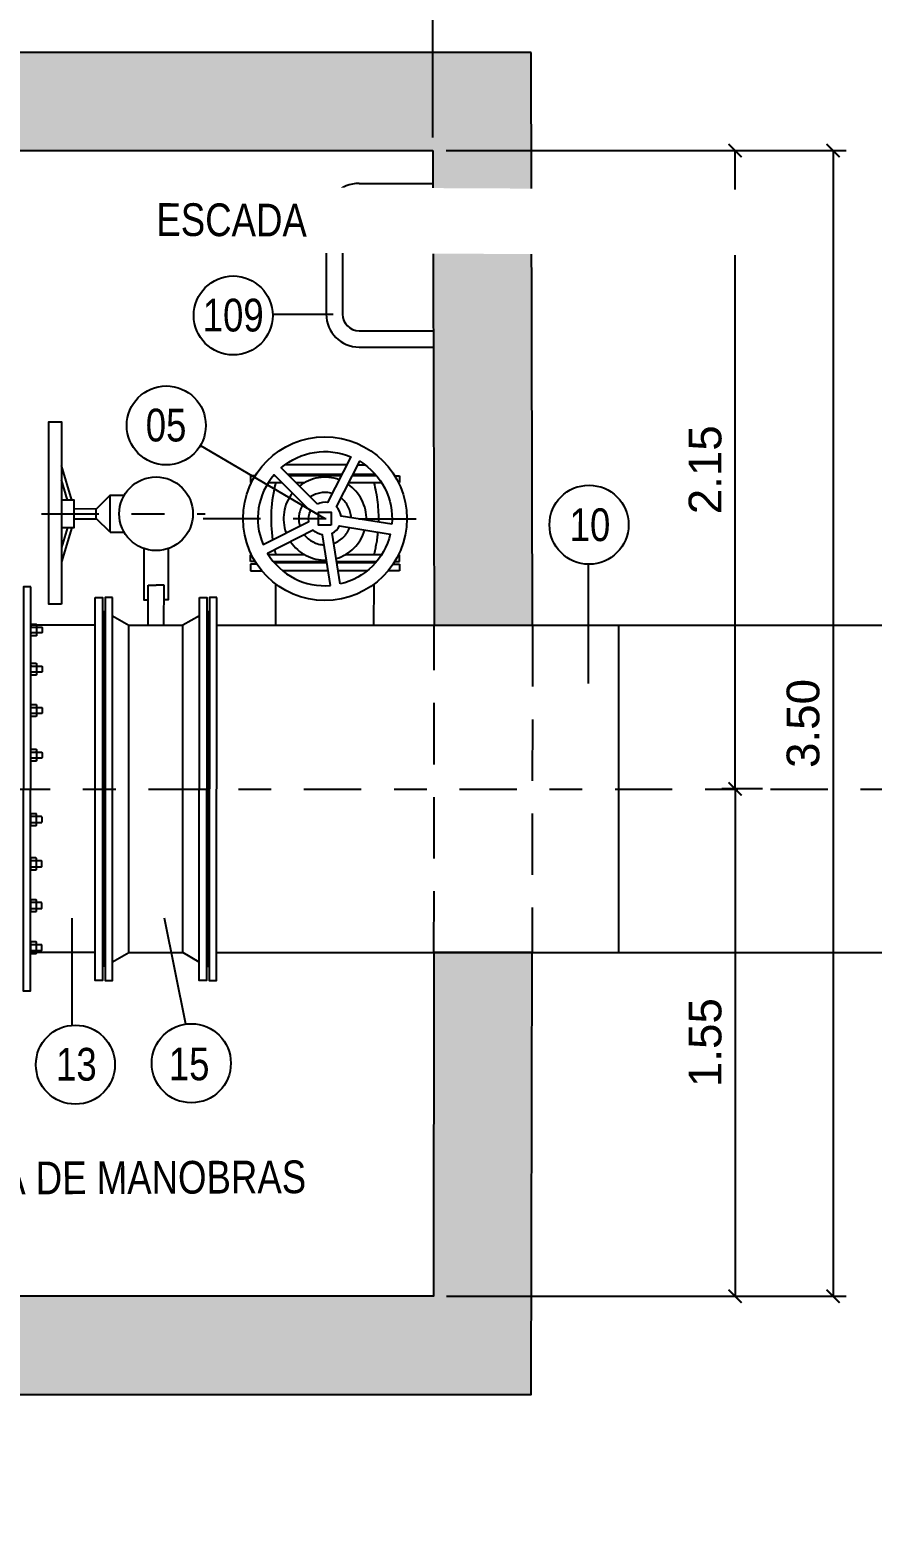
# Model space of a CAD drawing. Header units: feet. Extents: x 0 to 285167, y 0 to 9111449.
# Drawn here: x 285152.944 to 285155.517, y 9111421.66 to 9111426.193 of the extents above; entities that cross this region are included whole.
import ezdxf
from ezdxf import colors
from ezdxf.entities.mleader import LeaderData, LeaderLine
from ezdxf.enums import TextEntityAlignment as Align
from ezdxf.math import Vec2, Vec3

# ---------------------------------------------------------------- set-up
doc = ezdxf.new("R2010")
doc.units = ezdxf.units.FT
doc.header["$MEASUREMENT"] = 0
doc.linetypes.add('DASHDOT', pattern=[1, 0.5, -0.25, 0, -0.25])
doc.linetypes.add('HIDDEN', pattern=[0.375, 0.25, -0.125])
doc.layers.get('0').update_dxf_attribs({"linetype": 'CONTINUOUS'})
doc.layers.get('DEFPOINTS').update_dxf_attribs({"linetype": 'CONTINUOUS'})
for name, color, linetype in [('01', 1, 'CONTINUOUS'), ('01PROJ', 1, 'HIDDEN'), ('02', 7, 'CONTINUOUS'), ('EIXO', 1, 'DASHDOT'), ('FLANGES', 7, 'CONTINUOUS'), ('H-SA-CONTORNO', 2, 'CONTINUOUS'), ('H-SA-DIM', 1, 'CONTINUOUS'), ('H-SA-ESTRUTURA (CORTE)', 5, 'CONTINUOUS'), ('H-SA-HTC CONCRETO', 253, 'CONTINUOUS'), ('H-SA-TEXTO', 2, 'CONTINUOUS'), ('INDIC', 2, 'CONTINUOUS'), ('Top View-Ferro Fundido - JGS - K7(Esgoto)', 7, 'CONTINUOUS')]:
    doc.layers.add(name, color=color, linetype=linetype)
doc.styles.add('EGC_Arial_2.0mm', font='arial.ttf', dxfattribs={"width": 0.8, "height": 2})
doc.styles.get("Standard").update_dxf_attribs({"font": 'arial.ttf'})
doc.dimstyles.new('Copy of EGC_2.0mm', dxfattribs={"dimtxt": 0.1, "dimasz": 0.04, "dimexe": 0.04, "dimexo": 0.04, "dimgap": 0.04, "dimtad": 1, "dimzin": 1, "dimdsep": 46, "dimtxsty": 'Standard', "dimblk": 'ARCHTICK', "dimcen": 0, "dimclrd": 1, "dimclre": 1, "dimclrt": 2, "dimazin": 0, "dimtfac": 1, "dimtix": 1, "dimtmove": 1, "dimatfit": 3, "dimldrblk": 'NONE', "dimfxl": 0.002, "dimtolj": 1, "dimtzin": 0, "dimlwd": -1, "dimarcsym": 0})

# ---------------------------------------------------------------- blocks, each defined once
blk = doc.blocks.new('_ArchTick')
at = {"color": 0, "linetype": 'ByBlock', "const_width": 0.15}
blk.add_lwpolyline([(-0.5, -0.5), (0.5, 0.5)], dxfattribs=at)
blk = doc.blocks.new('*D1190')
at = {"layer": 'DEFPOINTS', "color": 0, "transparency": 16777216}
for p in [(285154.1756, 9111425.8232), (285155.0982, 9111425.8232), (285155.2223, 9111423.8732)]:
    blk.add_point(p, dxfattribs=at)
at = {"layer": 'H-SA-DIM', "color": 1, "lineweight": -2, "transparency": 16777216}
for p, q in [((285154.2156, 9111425.8232), (285155.1382, 9111425.8232)), ((285155.1823, 9111423.8732), (285155.0582, 9111423.8732))]:
    blk.add_line(p, q, dxfattribs=at)
at = {"layer": 'H-SA-DIM', "color": 1, "transparency": 16777216}
blk.add_line((285155.0982, 9111423.8732), (285155.0982, 9111425.8232), dxfattribs=at)
at = {"layer": 'H-SA-DIM', "color": 1, "transparency": 16777216, "xscale": 0.04, "yscale": 0.04, "zscale": 0.04}
for p, rotation in [((285155.0982, 9111425.8232), 90), ((285155.0982, 9111423.8732), 270)]:
    blk.add_blockref('_ArchTick', p, dxfattribs=dict(at, rotation=rotation))
at = {"layer": 'H-SA-DIM', "color": 2, "transparency": 16777216, "insert": (285155.0072, 9111424.8482), "char_height": 0.1, "attachment_point": 5, "rotation": 90}
blk.add_mtext('\\A1;2.15', dxfattribs=at)
blk = doc.blocks.new('_None')
blk = doc.blocks.new('*D1185')
at = {"layer": 'DEFPOINTS', "color": 0, "transparency": 16777216}
for p in [(285154.1756, 9111425.8232), (285154.1767, 9111422.3232), (285155.3975, 9111422.3232)]:
    blk.add_point(p, dxfattribs=at)
at = {"layer": 'H-SA-DIM', "color": 1, "lineweight": -2, "transparency": 16777216}
for p, q in [((285154.2156, 9111425.8232), (285155.4375, 9111425.8232)), ((285154.2167, 9111422.3232), (285155.4375, 9111422.3232))]:
    blk.add_line(p, q, dxfattribs=at)
at = {"layer": 'H-SA-DIM', "color": 1, "transparency": 16777216}
blk.add_line((285155.3975, 9111425.8232), (285155.3975, 9111422.3232), dxfattribs=at)
at = {"layer": 'H-SA-DIM', "color": 1, "transparency": 16777216, "xscale": 0.04, "yscale": 0.04, "zscale": 0.04}
for p, rotation in [((285155.3975, 9111425.8232), 90), ((285155.3975, 9111422.3232), 270)]:
    blk.add_blockref('_ArchTick', p, dxfattribs=dict(at, rotation=rotation))
at = {"layer": 'H-SA-DIM', "color": 2, "transparency": 16777216, "insert": (285155.3064, 9111424.0732), "char_height": 0.1, "attachment_point": 5, "rotation": 90}
blk.add_mtext('\\A1;3.50', dxfattribs=at)
blk = doc.blocks.new('*D1189')
at = {"layer": 'DEFPOINTS', "color": 0, "transparency": 16777216}
for p in [(285154.1756, 9111426.869), (285152.1756, 9111425.8232), (285154.1756, 9111425.8232)]:
    blk.add_point(p, dxfattribs=at)
at = {"layer": 'H-SA-DIM', "color": 1, "lineweight": -2, "transparency": 16777216}
for p, q in [((285152.1756, 9111425.8632), (285152.1756, 9111426.909)), ((285154.1756, 9111425.8632), (285154.1756, 9111426.909))]:
    blk.add_line(p, q, dxfattribs=at)
at = {"layer": 'H-SA-DIM', "color": 1, "transparency": 16777216}
blk.add_line((285152.1756, 9111426.869), (285154.1756, 9111426.869), dxfattribs=at)
at = {"layer": 'H-SA-DIM', "color": 1, "transparency": 16777216, "xscale": 0.04, "yscale": 0.04, "zscale": 0.04, "rotation": 180}
blk.add_blockref('_ArchTick', (285152.1756, 9111426.869), dxfattribs=at)
at = {"layer": 'H-SA-DIM', "color": 1, "transparency": 16777216, "xscale": 0.04, "yscale": 0.04, "zscale": 0.04}
blk.add_blockref('_ArchTick', (285154.1756, 9111426.869), dxfattribs=at)
at = {"layer": 'H-SA-DIM', "color": 2, "transparency": 16777216, "insert": (285153.1756, 9111426.96), "char_height": 0.1, "attachment_point": 5}
blk.add_mtext('\\A1;2.00', dxfattribs=at)
blk = doc.blocks.new('*D1192')
at = {"layer": 'DEFPOINTS', "color": 0, "transparency": 16777216}
for p in [(285155.2223, 9111423.8732), (285154.1767, 9111422.3232), (285155.0982, 9111422.3232)]:
    blk.add_point(p, dxfattribs=at)
at = {"layer": 'H-SA-DIM', "color": 1, "lineweight": -2, "transparency": 16777216}
for p, q in [((285155.1823, 9111423.8732), (285155.0582, 9111423.8732)), ((285154.2167, 9111422.3232), (285155.1382, 9111422.3232))]:
    blk.add_line(p, q, dxfattribs=at)
at = {"layer": 'H-SA-DIM', "color": 1, "transparency": 16777216}
blk.add_line((285155.0982, 9111423.8732), (285155.0982, 9111422.3232), dxfattribs=at)
at = {"layer": 'H-SA-DIM', "color": 1, "transparency": 16777216, "xscale": 0.04, "yscale": 0.04, "zscale": 0.04}
for p, rotation in [((285155.0982, 9111423.8732), 90), ((285155.0982, 9111422.3232), 270)]:
    blk.add_blockref('_ArchTick', p, dxfattribs=dict(at, rotation=rotation))
at = {"layer": 'H-SA-DIM', "color": 2, "transparency": 16777216, "insert": (285155.0072, 9111423.0982), "char_height": 0.1, "attachment_point": 5, "rotation": 90}
blk.add_mtext('\\A1;1.55', dxfattribs=at)
blk = doc.blocks.new('*D1309')
at = {"layer": 'DEFPOINTS', "color": 0, "transparency": 16777216}
for p in [(285154.1756, 9111427.2607), (285154.1756, 9111425.8232), (285149.5756, 9111425.4232)]:
    blk.add_point(p, dxfattribs=at)
at = {"layer": 'H-SA-DIM', "color": 1, "lineweight": -2, "transparency": 16777216}
for p, q in [((285149.5756, 9111425.4632), (285149.5756, 9111427.3007)), ((285154.1756, 9111425.8632), (285154.1756, 9111427.3007))]:
    blk.add_line(p, q, dxfattribs=at)
at = {"layer": 'H-SA-DIM', "color": 1, "transparency": 16777216}
blk.add_line((285149.5756, 9111427.2607), (285154.1756, 9111427.2607), dxfattribs=at)
at = {"layer": 'H-SA-DIM', "color": 1, "transparency": 16777216, "xscale": 0.04, "yscale": 0.04, "zscale": 0.04, "rotation": 180}
blk.add_blockref('_ArchTick', (285149.5756, 9111427.2607), dxfattribs=at)
at = {"layer": 'H-SA-DIM', "color": 1, "transparency": 16777216, "xscale": 0.04, "yscale": 0.04, "zscale": 0.04}
blk.add_blockref('_ArchTick', (285154.1756, 9111427.2607), dxfattribs=at)
at = {"layer": 'H-SA-DIM', "color": 2, "transparency": 16777216, "insert": (285151.8756, 9111427.3518), "char_height": 0.1, "attachment_point": 5}
blk.add_mtext('\\A1;4.60', dxfattribs=at)
blk = doc.blocks.new('*D1310')
at = {"layer": 'DEFPOINTS', "color": 0, "transparency": 16777216}
for p in [(285134.5731, 9111427.642), (285134.5731, 9111426.8729), (285154.1756, 9111425.8232)]:
    blk.add_point(p, dxfattribs=at)
at = {"layer": 'H-SA-DIM', "color": 1, "lineweight": -2, "transparency": 16777216}
for p, q in [((285134.5731, 9111426.9129), (285134.5731, 9111427.682)), ((285154.1756, 9111425.8632), (285154.1756, 9111427.682))]:
    blk.add_line(p, q, dxfattribs=at)
at = {"layer": 'H-SA-DIM', "color": 1, "transparency": 16777216}
blk.add_line((285154.1756, 9111427.642), (285134.5731, 9111427.642), dxfattribs=at)
at = {"layer": 'H-SA-DIM', "color": 1, "transparency": 16777216, "xscale": 0.04, "yscale": 0.04, "zscale": 0.04, "rotation": 180}
blk.add_blockref('_ArchTick', (285134.5731, 9111427.642), dxfattribs=at)
at = {"layer": 'H-SA-DIM', "color": 1, "transparency": 16777216, "xscale": 0.04, "yscale": 0.04, "zscale": 0.04}
blk.add_blockref('_ArchTick', (285154.1756, 9111427.642), dxfattribs=at)
at = {"layer": 'H-SA-DIM', "color": 2, "transparency": 16777216, "insert": (285144.3744, 9111427.733), "char_height": 0.1, "attachment_point": 5}
blk.add_mtext('\\A1;19.60', dxfattribs=at)

msp = doc.modelspace()

# ---------------------------------------------------------------- hatches: boundary and pattern name
at = {"layer": 'H-SA-HTC CONCRETO'}
h = msp.add_hatch(color=256, dxfattribs=at)
h.dxf.hatch_style = 1
h.paths.add_polyline_path([(285152.1756, 9111425.8232), (285154.1756, 9111425.8232), (285154.1793, 9111424.3733), (285154.4793, 9111424.3738), (285154.4756, 9111426.1232), (285151.8756, 9111426.1232), (285151.8756, 9111424.3731), (285152.1756, 9111424.3731)])
h = msp.add_hatch(color=256, dxfattribs=at)
h.dxf.hatch_style = 1
h.paths.add_polyline_path([(285152.1756, 9111423.3733), (285151.8756, 9111423.3733), (285151.8756, 9111422.0232), (285154.4756, 9111422.0232), (285154.4786, 9111423.3733), (285154.1786, 9111423.3733), (285154.1767, 9111422.3232), (285152.1756, 9111422.3232)])

# ---------------------------------------------------------------- linework, layer by layer
at = {"layer": '01', "color": 1}
for p, q in [((285153.0722, 9111424.7557), (285153.0414, 9111424.8609)), ((285153.7241, 9111424.864), (285153.913, 9111424.8639)), ((285153.9466, 9111424.8638), (285153.9674, 9111424.8638)), ((285153.0593, 9111424.7557), (285153.0413, 9111424.8171)), ((285153.1893, 9111424.7702), (285153.1471, 9111424.728)), ((285153.1892, 9111424.6577), (285153.1893, 9111424.7702)), ((285153.1471, 9111424.6999), (285153.1471, 9111424.728)), ((285153.0593, 9111424.6723), (285153.0412, 9111424.611)), ((285153.0722, 9111424.6723), (285153.0412, 9111424.5671)), ((285153.1892, 9111424.6577), (285153.1471, 9111424.6999))]:
    msp.add_line(p, q, dxfattribs=at)
at = {"layer": '01', "color": 1, "ltscale": 2.5}
for p, q in [((285153.1893, 9111424.7702), (285153.2325, 9111424.7702)), ((285153.0795, 9111424.7295), (285153.1471, 9111424.7294)), ((285153.0795, 9111424.6985), (285153.1471, 9111424.6985)), ((285153.1892, 9111424.6577), (285153.2324, 9111424.6577))]:
    msp.add_line(p, q, dxfattribs=at)
at = {"layer": '01', "color": 1}
for points in [[(285153.0412, 9111424.6723), (285153.0795, 9111424.6723), (285153.0796, 9111424.7557), (285153.0413, 9111424.7558)], [(285153.2929, 9111424.6076), (285153.2928, 9111424.4514), (285153.3053, 9111424.4514)], [(285153.3667, 9111424.6075), (285153.3666, 9111424.4514), (285153.3541, 9111424.4514)]]:
    msp.add_lwpolyline(points, dxfattribs=at)
at = {"layer": '01PROJ', "color": 1, "ltscale": 25}
for p, q in [((285154.1793, 9111424.3733), (285154.4793, 9111424.3733)), ((285154.1786, 9111423.3733), (285154.4786, 9111423.3733))]:
    msp.add_line(p, q, dxfattribs=at)
at = {"layer": '02', "color": 2, "linetype": 'Continuous'}
for points in [[(285153.8225, 9111424.7432), (285153.7118, 9111424.8542, -0.284894), (285153.9252, 9111424.8878), (285153.8539, 9111424.7482, 0.16324)], [(285154.0499, 9111424.6816), (285153.8951, 9111424.7062, 0.16324), (285153.8807, 9111424.7346), (285153.9519, 9111424.8742, -0.284894)], [(285153.8626, 9111424.4946), (285153.8382, 9111424.6494, -0.16324), (285153.8099, 9111424.6639), (285153.6702, 9111424.5928, 0.284894)], [(285153.8923, 9111424.4993), (285153.8679, 9111424.6541, 0.16324), (285153.8904, 9111424.6766), (285154.0452, 9111424.652, -0.284894)]]:
    msp.add_lwpolyline(points, format="xyb", close=True, dxfattribs=at)
at = {"layer": '02', "color": 2, "linetype": 'Continuous', "ltscale": 0.2}
msp.add_lwpolyline([(285153.8013, 9111424.722), (285153.6905, 9111424.833, 0.284894), (285153.6566, 9111424.6196), (285153.7963, 9111424.6906, -0.16324)], format="xyb", close=True, dxfattribs=at)
msp.add_lwpolyline([(285153.8651, 9111424.6794), (285153.8261, 9111424.6794), (285153.8261, 9111424.7184), (285153.8651, 9111424.7184)], close=True, dxfattribs=at)
msp.add_circle((285153.8456, 9111424.6989), 0.25, dxfattribs=at)
at = {"layer": 'EIXO', "color": 1, "linetype": 'DASHDOT', "ltscale": 0.35}
for p, q in [((285153.673, 9111424.8095), (285153.714, 9111424.8095)), ((285153.6935, 9111424.83), (285153.688, 9111424.83)), ((285153.8977, 9111424.8339), (285153.7319, 9111424.834)), ((285153.8956, 9111424.8299), (285153.7359, 9111424.83)), ((285153.7564, 9111424.8095), (285153.7841, 9111424.8094)), ((285153.9188, 9111424.8093), (285154.0184, 9111424.8093)), ((285154.0034, 9111424.8298), (285153.9293, 9111424.8298)), ((285154, 9111424.8338), (285153.9313, 9111424.8338)), ((285152.9802, 9111424.7141), (285153.4799, 9111424.7137)), ((285153.474, 9111424.6991), (285154.2029, 9111424.6987)), ((285153.784, 9111424.5884), (285153.6729, 9111424.5885)), ((285154.0182, 9111424.5883), (285153.9071, 9111424.5884)), ((285153.6878, 9111424.568), (285153.8511, 9111424.5679)), ((285153.8517, 9111424.5639), (285153.6913, 9111424.564)), ((285153.8556, 9111424.5394), (285153.7167, 9111424.5395)), ((285153.8815, 9111424.5679), (285154.0032, 9111424.5678)), ((285153.9998, 9111424.5638), (285153.8821, 9111424.5639)), ((285153.9743, 9111424.5393), (285153.886, 9111424.5394))]:
    msp.add_line(p, q, dxfattribs=at)
at = {"layer": 'EIXO', "ltscale": 0.35}
msp.add_line((285133.8316, 9111423.873), (285158.7775, 9111423.873), dxfattribs=at)
at = {"layer": 'EIXO', "color": 1, "linetype": 'DASHDOT'}
for points in [[(285153.6328, 9111424.83), (285153.6182, 9111424.8301), (285153.6182, 9111424.8096), (285153.6214, 9111424.8095)], [(285154.0586, 9111424.8298), (285154.0732, 9111424.8297), (285154.0732, 9111424.8092), (285154.0699, 9111424.8092)], [(285153.6326, 9111424.568), (285153.618, 9111424.5681), (285153.618, 9111424.5886), (285153.6213, 9111424.5885)], [(285154.0585, 9111424.5678), (285154.073, 9111424.5677), (285154.073, 9111424.5882), (285154.0698, 9111424.5882)], [(285153.6377, 9111424.56), (285153.618, 9111424.5601), (285153.618, 9111424.5396), (285153.653, 9111424.5395)], [(285154.0533, 9111424.5598), (285154.073, 9111424.5597), (285154.073, 9111424.5392), (285154.038, 9111424.5393)]]:
    msp.add_lwpolyline(points, dxfattribs=at)
for centre, radius, start, end in [((285154.108, 9111424.6987), 0.4269, 164.9612, 188.6517), ((285153.8456, 9111424.6989), 0.1265, 69.7712, 128.1512), ((285153.8456, 9111424.6989), 0.1265, 357.7712, 56.1512), ((285153.5832, 9111424.6991), 0.4269, 358.5046, 14.9612), ((285153.8456, 9111424.6989), 0.1265, 141.7712, 200.1512), ((285153.8456, 9111424.6989), 0.08, 73.7682, 124.1543), ((285153.8456, 9111424.6989), 0.08, 1.7682, 52.1543), ((285153.8456, 9111424.6989), 0.08, 145.7682, 196.1543), ((285153.8456, 9111424.6989), 0.08, 289.7682, 340.1543), ((285153.8456, 9111424.6989), 0.1265, 285.7712, 344.1512), ((285153.8456, 9111424.6989), 0.1265, 213.7712, 272.1512), ((285153.8456, 9111424.6989), 0.08, 217.7682, 268.1543), ((285153.5832, 9111424.6991), 0.4269, 344.9612, 354.459), ((285154.108, 9111424.6987), 0.4269, 192.8454, 194.9612)]:
    msp.add_arc(centre, radius, start, end, dxfattribs=at)
at = {"layer": 'FLANGES', "color": 2}
msp.add_lwpolyline([(285153.0411, 9111424.438), (285153.0021, 9111424.438), (285153.0025, 9111424.9949), (285153.0415, 9111424.9949)], close=True, dxfattribs=at)
msp.add_circle((285153.3299, 9111424.7138), 0.1125, dxfattribs=at)
at = {"layer": 'H-SA-CONTORNO', "color": 1, "linetype": 'HIDDEN', "ltscale": 0.75}
for p, q in [((285154.1786, 9111423.3733), (285154.1793, 9111424.3733)), ((285154.4793, 9111424.3733), (285154.4786, 9111423.3733))]:
    msp.add_line(p, q, dxfattribs=at)
at = {"layer": 'H-SA-DIM'}
msp.add_line((285154.7426, 9111424.3733), (285154.7426, 9111423.3733), dxfattribs=at)
at = {"layer": 'H-SA-ESTRUTURA (CORTE)'}
for p, q in [((285154.4756, 9111426.1232), (285151.8756, 9111426.1232)), ((285154.4793, 9111424.3733), (285154.4756, 9111426.1232)), ((285152.1756, 9111425.8232), (285154.1756, 9111425.8232)), ((285154.1756, 9111425.8232), (285154.1793, 9111424.3733))]:
    msp.add_line(p, q, dxfattribs=at)
at = {"layer": 'H-SA-ESTRUTURA (CORTE)', "elevation": 374.6736}
msp.add_lwpolyline([(285154.1793, 9111424.3733), (285154.4793, 9111424.3733)], dxfattribs=at)
at = {"layer": 'H-SA-ESTRUTURA (CORTE)', "elevation": 478.1983}
msp.add_lwpolyline([(285151.8756, 9111423.3733), (285151.8756, 9111422.0232), (285154.4756, 9111422.0232), (285154.4786, 9111423.3733), (285154.1786, 9111423.3733), (285154.1767, 9111422.3232), (285152.1756, 9111422.3232), (285152.1756, 9111423.3733)], close=True, dxfattribs=at)
at = {"layer": 'INDIC', "color": 1, "linetype": 'Continuous'}
for p, q in [((285153.4651, 9111424.9224), (285153.8456, 9111424.6989)), ((285154.6496, 9111424.5597), (285154.6493, 9111424.1954)), ((285153.0732, 9111423.1502), (285153.0736, 9111423.4781)), ((285153.4207, 9111423.1547), (285153.3552, 9111423.4779))]:
    msp.add_line(p, q, dxfattribs=at)
for centre in [(285153.361, 9111424.9836), (285154.6522, 9111424.6804), (285153.0835, 9111423.0308), (285153.4375, 9111423.0351)]:
    msp.add_circle(centre, 0.1207, dxfattribs=at)
at = {"layer": 'Top View-Ferro Fundido - JGS - K7(Esgoto)', "color": 1, "linetype": 'ByBlock', "lineweight": -2}
for p, q in [((285153.3053, 9111424.496), (285153.3297, 9111424.496)), ((285153.3053, 9111424.3733), (285153.3053, 9111424.496)), ((285153.3541, 9111424.496), (285153.3297, 9111424.496)), ((285153.354, 9111424.3732), (285153.3541, 9111424.496)), ((285153.6954, 9111424.373), (285153.6955, 9111424.499)), ((285153.9954, 9111424.3728), (285153.9955, 9111424.4988)), ((285153.1972, 9111424.4022), (285153.2471, 9111424.3733)), ((285153.4622, 9111424.402), (285153.4121, 9111424.3732)), ((285153.1441, 9111424.3734), (285152.9471, 9111424.3735)), ((285152.9489, 9111424.3677), (285152.9633, 9111424.3676)), ((285152.9633, 9111424.3496), (285152.9489, 9111424.3497)), ((285153.2465, 9111423.3733), (285153.2471, 9111424.3733)), ((285153.2471, 9111424.3733), (285153.4121, 9111424.3732)), ((285153.4115, 9111423.3732), (285153.4121, 9111424.3732)), ((285153.5151, 9111424.3733), (285154.1793, 9111424.3733)), ((285154.4793, 9111424.3733), (285158.4393, 9111424.3733)), ((285152.9489, 9111424.248), (285152.9633, 9111424.248)), ((285152.9633, 9111424.23), (285152.9489, 9111424.23)), ((285152.9488, 9111424.122), (285152.9632, 9111424.122)), ((285152.9632, 9111424.104), (285152.9488, 9111424.104)), ((285152.9487, 9111423.9854), (285152.9631, 9111423.9854)), ((285152.9631, 9111423.9674), (285152.9487, 9111423.9674)), ((285152.9485, 9111423.7705), (285152.9629, 9111423.7705)), ((285152.963, 9111423.7885), (285152.9486, 9111423.7885)), ((285152.9628, 9111423.6533), (285152.9484, 9111423.6534)), ((285152.9484, 9111423.6354), (285152.9628, 9111423.6353)), ((285152.9483, 9111423.5078), (285152.9627, 9111423.5078)), ((285152.9628, 9111423.5258), (285152.9484, 9111423.5258)), ((285152.9627, 9111423.3973), (285152.9483, 9111423.3974)), ((285153.1435, 9111423.3734), (285152.9465, 9111423.3735)), ((285152.9483, 9111423.3794), (285152.9627, 9111423.3793)), ((285153.1964, 9111423.3445), (285153.2465, 9111423.3733)), ((285153.2465, 9111423.3733), (285153.4115, 9111423.3732)), ((285153.4614, 9111423.3443), (285153.4115, 9111423.3732)), ((285153.5145, 9111423.3733), (285154.1786, 9111423.3733)), ((285154.4786, 9111423.3733), (285158.4393, 9111423.3733))]:
    msp.add_line(p, q, dxfattribs=at)
for points in [[(285152.9472, 9111424.4911), (285152.9247, 9111424.4911), (285152.9239, 9111423.2559), (285152.9464, 9111423.2559)], [(285153.1442, 9111424.4584), (285153.1667, 9111424.4584), (285153.1659, 9111423.2884), (285153.1434, 9111423.2884)], [(285153.1972, 9111424.4583), (285153.1747, 9111424.4584), (285153.1739, 9111423.2884), (285153.1964, 9111423.2883)], [(285153.4622, 9111424.4582), (285153.4847, 9111424.4581), (285153.4839, 9111423.2881), (285153.4614, 9111423.2882)], [(285153.5152, 9111424.4581), (285153.4927, 9111424.4581), (285153.4919, 9111423.2881), (285153.5144, 9111423.2881)]]:
    msp.add_lwpolyline(points, close=True, dxfattribs=at)
for points in [[(285153.1667, 9111424.4144), (285153.1707, 9111424.4144), (285153.1699, 9111423.3324), (285153.1659, 9111423.3324)], [(285153.1747, 9111424.4144), (285153.1707, 9111424.4144), (285153.1699, 9111423.3324), (285153.1739, 9111423.3324)], [(285153.4847, 9111424.4141), (285153.4887, 9111424.4141), (285153.4879, 9111423.3321), (285153.4839, 9111423.3321)], [(285153.4927, 9111424.4141), (285153.4887, 9111424.4141), (285153.4879, 9111423.3321), (285153.4919, 9111423.3321)], [(285152.9471, 9111424.3668), (285152.9489, 9111424.3677), (285152.9471, 9111424.3686)], [(285152.9471, 9111424.3488), (285152.9489, 9111424.3497), (285152.9471, 9111424.3506)], [(285152.9651, 9111424.3685), (285152.9633, 9111424.3676), (285152.9651, 9111424.3667)], [(285152.9651, 9111424.3505), (285152.9633, 9111424.3496), (285152.9651, 9111424.3487)], [(285152.9471, 9111424.2471), (285152.9489, 9111424.248), (285152.9471, 9111424.2489)], [(285152.9471, 9111424.2291), (285152.9489, 9111424.23), (285152.9471, 9111424.2309)], [(285152.9651, 9111424.2489), (285152.9633, 9111424.248), (285152.9651, 9111424.2471)], [(285152.9651, 9111424.2309), (285152.9633, 9111424.23), (285152.9651, 9111424.2291)], [(285152.947, 9111424.1211), (285152.9488, 9111424.122), (285152.947, 9111424.1229)], [(285152.965, 9111424.1229), (285152.9632, 9111424.122), (285152.965, 9111424.1211)], [(285152.947, 9111424.1031), (285152.9488, 9111424.104), (285152.947, 9111424.1049)], [(285152.965, 9111424.1049), (285152.9632, 9111424.104), (285152.965, 9111424.1031)], [(285152.9469, 9111423.9845), (285152.9487, 9111423.9854), (285152.9469, 9111423.9863)], [(285152.9649, 9111423.9863), (285152.9631, 9111423.9854), (285152.9649, 9111423.9845)], [(285152.9469, 9111423.9665), (285152.9487, 9111423.9674), (285152.9469, 9111423.9683)], [(285152.9649, 9111423.9683), (285152.9631, 9111423.9674), (285152.9649, 9111423.9665)], [(285152.9468, 9111423.7894), (285152.9486, 9111423.7885), (285152.9467, 9111423.7876)], [(285152.9467, 9111423.7714), (285152.9485, 9111423.7705), (285152.9467, 9111423.7696)], [(285152.9647, 9111423.7696), (285152.9629, 9111423.7705), (285152.9647, 9111423.7714)], [(285152.9647, 9111423.7876), (285152.963, 9111423.7885), (285152.9647, 9111423.7894)], [(285152.9466, 9111423.6543), (285152.9484, 9111423.6534), (285152.9466, 9111423.6525)], [(285152.9466, 9111423.6363), (285152.9484, 9111423.6354), (285152.9466, 9111423.6345)], [(285152.9646, 9111423.6524), (285152.9628, 9111423.6533), (285152.9646, 9111423.6542)], [(285152.9646, 9111423.6344), (285152.9628, 9111423.6353), (285152.9646, 9111423.6362)], [(285152.9465, 9111423.5087), (285152.9483, 9111423.5078), (285152.9465, 9111423.5069)], [(285152.9466, 9111423.5267), (285152.9484, 9111423.5258), (285152.9466, 9111423.5249)], [(285152.9645, 9111423.5069), (285152.9627, 9111423.5078), (285152.9645, 9111423.5087)], [(285152.9646, 9111423.5249), (285152.9628, 9111423.5258), (285152.9646, 9111423.5267)], [(285152.9465, 9111423.3983), (285152.9483, 9111423.3974), (285152.9465, 9111423.3965)], [(285152.9645, 9111423.3964), (285152.9627, 9111423.3973), (285152.9645, 9111423.3982)], [(285152.9465, 9111423.3803), (285152.9483, 9111423.3794), (285152.9465, 9111423.3785)], [(285152.9645, 9111423.3784), (285152.9627, 9111423.3793), (285152.9645, 9111423.3802)]]:
    msp.add_lwpolyline(points, dxfattribs=at)
for points in [[(285152.9471, 9111424.3749, -0.414214), (285152.9489, 9111424.3767), (285152.9633, 9111424.3766, -0.414214), (285152.9651, 9111424.3748), (285152.9651, 9111424.3424, -0.414214), (285152.9633, 9111424.3406), (285152.9489, 9111424.3407, -0.414214), (285152.9471, 9111424.3425)], [(285152.9471, 9111424.2552, -0.414214), (285152.9489, 9111424.257), (285152.9633, 9111424.257, -0.414214), (285152.9651, 9111424.2552), (285152.9651, 9111424.2228, -0.414214), (285152.9632, 9111424.221), (285152.9488, 9111424.221, -0.414214), (285152.9471, 9111424.2228)], [(285152.947, 9111424.1292, -0.414214), (285152.9488, 9111424.131), (285152.9632, 9111424.131, -0.414214), (285152.965, 9111424.1292), (285152.965, 9111424.0968, -0.414214), (285152.9632, 9111424.095), (285152.9488, 9111424.095, -0.414214), (285152.947, 9111424.0968)], [(285152.9469, 9111423.9926, -0.414214), (285152.9487, 9111423.9944), (285152.9631, 9111423.9944, -0.414214), (285152.9649, 9111423.9926), (285152.9649, 9111423.9602, -0.414214), (285152.9631, 9111423.9584), (285152.9487, 9111423.9584, -0.414214), (285152.9469, 9111423.9602)], [(285152.9467, 9111423.7633, 0.414214), (285152.9485, 9111423.7615), (285152.9629, 9111423.7615, 0.414214), (285152.9647, 9111423.7633), (285152.9648, 9111423.7957, 0.414214), (285152.963, 9111423.7975), (285152.9486, 9111423.7975, 0.414214), (285152.9468, 9111423.7957)], [(285152.9466, 9111423.6282, 0.414214), (285152.9484, 9111423.6264), (285152.9628, 9111423.6263, 0.414214), (285152.9646, 9111423.6281), (285152.9646, 9111423.6605, 0.414214), (285152.9628, 9111423.6623), (285152.9484, 9111423.6624, 0.414214), (285152.9466, 9111423.6606)], [(285152.9465, 9111423.5006, 0.414214), (285152.9483, 9111423.4988), (285152.9627, 9111423.4988, 0.414214), (285152.9645, 9111423.5006), (285152.9646, 9111423.533, 0.414214), (285152.9628, 9111423.5348), (285152.9484, 9111423.5348, 0.414214), (285152.9466, 9111423.533)], [(285152.9465, 9111423.3722, 0.414214), (285152.9483, 9111423.3704), (285152.9627, 9111423.3703, 0.414214), (285152.9645, 9111423.3721), (285152.9645, 9111423.4045, 0.414214), (285152.9627, 9111423.4063), (285152.9483, 9111423.4064, 0.414214), (285152.9465, 9111423.4046)]]:
    msp.add_lwpolyline(points, format="xyb", close=True, dxfattribs=at)
for points in [[(285152.9651, 9111424.3676), (285152.9801, 9111424.3676, -0.414214), (285152.9819, 9111424.3658), (285152.9819, 9111424.3514, -0.414214), (285152.9801, 9111424.3496), (285152.9651, 9111424.3496)], [(285152.9651, 9111424.248), (285152.98, 9111424.248, -0.414214), (285152.9818, 9111424.2462), (285152.9818, 9111424.2318, -0.414214), (285152.98, 9111424.23), (285152.9651, 9111424.23)], [(285152.965, 9111424.122), (285152.9799, 9111424.122, -0.414214), (285152.9817, 9111424.1202), (285152.9817, 9111424.1058, -0.414214), (285152.9799, 9111424.104), (285152.965, 9111424.104)], [(285152.9649, 9111423.9854), (285152.9798, 9111423.9854, -0.414214), (285152.9816, 9111423.9836), (285152.9816, 9111423.9692, -0.414214), (285152.9798, 9111423.9674), (285152.9649, 9111423.9674)], [(285152.9647, 9111423.7705), (285152.9797, 9111423.7705, 0.414214), (285152.9815, 9111423.7723), (285152.9815, 9111423.7867, 0.414214), (285152.9797, 9111423.7885), (285152.9647, 9111423.7885)], [(285152.9646, 9111423.6353), (285152.9795, 9111423.6353, 0.414214), (285152.9813, 9111423.6371), (285152.9814, 9111423.6515, 0.414214), (285152.9796, 9111423.6533), (285152.9646, 9111423.6533)], [(285152.9645, 9111423.5078), (285152.9795, 9111423.5078, 0.414214), (285152.9813, 9111423.5096), (285152.9813, 9111423.524, 0.414214), (285152.9795, 9111423.5258), (285152.9646, 9111423.5258)], [(285152.9645, 9111423.3793), (285152.9794, 9111423.3793, 0.414214), (285152.9812, 9111423.3811), (285152.9812, 9111423.3955, 0.414214), (285152.9794, 9111423.3973), (285152.9645, 9111423.3973)]]:
    msp.add_lwpolyline(points, format="xyb", dxfattribs=at)

# ---------------------------------------------------------------- texts
at = {"layer": 'INDIC', "color": 2, "style": 'EGC_Arial_2.0mm', "width": 0.8}
for s, p in [('05', (285153.3604, 9111424.9848)), ('10', (285154.6551, 9111424.6804)), ('13', (285153.0865, 9111423.0321)), ('15', (285153.4308, 9111423.0332))]:
    msp.add_text(s, height=0.1, rotation=359.9612, dxfattribs=at).set_placement(p, align=Align.MIDDLE_CENTER)

# ---------------------------------------------------------------- dimensions: what is measured, and where the dimension line sits
at = {"layer": 'H-SA-DIM'}
dim = msp.add_linear_dim(base=(285154.1756, 9111426.869), p1=(285152.1756, 9111425.8232), p2=(285154.1756, 9111425.8232), dimstyle='Copy of EGC_2.0mm', dxfattribs=at)
dim.commit()
dim.dimension.update_dxf_attribs({"geometry": '*D1189', "text_midpoint": (285153.1756, 9111426.96)})
dim = msp.add_linear_dim(base=(285155.0982, 9111425.8232), p1=(285155.2223, 9111423.8732), p2=(285154.1756, 9111425.8232), angle=270, text='2.15', dimstyle='Copy of EGC_2.0mm', dxfattribs=at)
dim.commit()
dim.dimension.update_dxf_attribs({"geometry": '*D1190', "text_midpoint": (285155.0072, 9111424.8482)})
for base, p1, angle, picture, middle in [((285155.3975, 9111422.3232), (285154.1756, 9111425.8232), 90, '*D1185', (285155.3064, 9111424.0732)), ((285155.0982, 9111422.3232), (285155.2223, 9111423.8732), 270, '*D1192', (285155.0072, 9111423.0982))]:
    dim = msp.add_linear_dim(base=base, p1=p1, p2=(285154.1767, 9111422.3232), angle=angle, dimstyle='Copy of EGC_2.0mm', dxfattribs=at)
    dim.commit()
    dim.dimension.update_dxf_attribs({"geometry": picture, "text_midpoint": middle})

# ---------------------------------------------------------------- next in the draw order: texts
at = {"layer": 'H-SA-TEXTO', "color": 2, "insert": (285153.1205, 9111422.7354, -478.1983), "char_height": 0.1, "width": 1.448787, "attachment_point": 2, "rotation": 0.2481, "style": 'EGC_Arial_2.0mm', "bg_fill": 3, "box_fill_scale": 1, "bg_fill_color": 256, "bg_fill_transparency": 0}
msp.add_mtext('CÂMARA DE MANOBRAS', dxfattribs=at)

# ---------------------------------------------------------------- next in the draw order: leaders
at = {"layer": 'H-SA-TEXTO'}
ml = msp.add_multileader_mtext('Standard', dxfattribs=at)
ml.set_content('CP-3 TRECHO 2', color=2, style='EGC_Arial_2.0mm')
ml.set_leader_properties(color=1, linetype='ByLayer', lineweight=-1)
ml.set_arrow_properties(name='NONE')
ml.build(insert=Vec2(0, 0))
ml.multileader.update_dxf_attribs({"text_left_attachment_type": 2, "text_right_attachment_type": 2, "dogleg_length": 1.9819, "arrow_head_size": 0.075, "scale": 0.05})
ctx = ml.context
ctx.base_point, ctx.scale, ctx.char_height, ctx.arrow_head_size, ctx.landing_gap_size, ctx.plane_origin, ctx.plane_x_axis, ctx.plane_y_axis = Vec3(285162.1522, 9111438.3002, -478.1983), 0.05, 0.1, 0.075, 0.05, Vec3(284787.7874, 9111500.0442, -478.1983), Vec3(0.999987, -0.005007), Vec3(0.005007, 0.999987)
ctx.left_attachment, ctx.right_attachment, ctx.text_align_type = 2, 2, 1
notes = []
notes.append((ctx, [(0, (0, 0, 0), (0, 0), (1, 0), 1, [])]))
ctx.mtext.insert, ctx.mtext.text_direction, ctx.mtext.rotation, ctx.mtext.width, ctx.mtext.defined_height, ctx.mtext.alignment, ctx.mtext.flow_direction = Vec3(285162.6221, 9111438.3496, -478.1983), Vec3(0.999987, -0.005007), 6.278178, 1.457911, 1.047, 2, 5
ctx.mtext.has_bg_fill, ctx.mtext.bg_color, ctx.mtext.bg_scale_factor, ctx.mtext.bg_transparency, ctx.mtext.use_window_bg_color = 1, -1073741824, 1, 0, 1
for ctx, leaders in notes:
    for number, flags, end, landing, length, lines in leaders:
        leader = LeaderData()
        leader.index, (leader.has_last_leader_line, leader.has_dogleg_vector, leader.attachment_direction) = number, flags
        leader.last_leader_point, leader.dogleg_vector, leader.dogleg_length = Vec3(end), Vec3(landing), length
        for number, points, colour, breaks in lines:
            line = LeaderLine()
            line.index, line.vertices, line.color, line.breaks = number, Vec3.list(points), colors.encode_raw_color(colour), breaks
            leader.lines.append(line)
        ctx.leaders.append(leader)

# ---------------------------------------------------------------- next in the draw order: leaders
ml = msp.add_multileader_mtext('Standard', dxfattribs=at)
ml.set_content('CÂMARA DE DESCARGA', color=2, style='EGC_Arial_2.0mm')
ml.set_leader_properties(color=1, linetype='ByLayer', lineweight=-1)
ml.set_arrow_properties(name='NONE')
ml.build(insert=Vec2(0, 0))
ml.multileader.update_dxf_attribs({"text_left_attachment_type": 2, "text_right_attachment_type": 2, "dogleg_length": 1.9819, "arrow_head_size": 0.075, "scale": 0.05})
ctx = ml.context
ctx.base_point, ctx.scale, ctx.char_height, ctx.arrow_head_size, ctx.landing_gap_size, ctx.plane_origin, ctx.plane_x_axis, ctx.plane_y_axis = Vec3(285157.7721, 9111438.0794, -239.0991), 0.05, 0.1, 0.075, 0.05, Vec3(285535.8972, 9111508.0171, -239.0991), Vec3(0.999987, 0.005007), Vec3(-0.005007, 0.999987)
ctx.left_attachment, ctx.right_attachment, ctx.text_align_type = 2, 2, 1
notes = []
notes.append((ctx, [(0, (0, 0, 0), (0, 0), (1, 0), 1, [])]))
ctx.mtext.insert, ctx.mtext.text_direction, ctx.mtext.rotation, ctx.mtext.width, ctx.mtext.defined_height, ctx.mtext.alignment, ctx.mtext.flow_direction = Vec3(285158.4805, 9111438.1465, -239.0991), Vec3(0.999987, 0.005007), 0.005007, 1.322834, 0.2562, 2, 5
ctx.mtext.has_bg_fill, ctx.mtext.bg_color, ctx.mtext.bg_scale_factor, ctx.mtext.bg_transparency, ctx.mtext.use_window_bg_color = 1, -1073741824, 1, 0, 1
for ctx, leaders in notes:
    for number, flags, end, landing, length, lines in leaders:
        leader = LeaderData()
        leader.index, (leader.has_last_leader_line, leader.has_dogleg_vector, leader.attachment_direction) = number, flags
        leader.last_leader_point, leader.dogleg_vector, leader.dogleg_length = Vec3(end), Vec3(landing), length
        for number, points, colour, breaks in lines:
            line = LeaderLine()
            line.index, line.vertices, line.color, line.breaks = number, Vec3.list(points), colors.encode_raw_color(colour), breaks
            leader.lines.append(line)
        ctx.leaders.append(leader)

# ---------------------------------------------------------------- next in the draw order: linework, layer by layer
at = {"layer": 'INDIC', "color": 1, "linetype": 'Continuous'}
msp.add_line((285153.686, 9111425.3236), (285153.8712, 9111425.3236), dxfattribs=at)
msp.add_circle((285153.5654, 9111425.3196), 0.1207, dxfattribs=at)
at = {"layer": 'Top View-Ferro Fundido - JGS - K7(Esgoto)', "color": 1, "linetype": 'ByBlock', "lineweight": -2}
for p, q in [((285153.9497, 9111425.7232), (285154.1747, 9111425.7232)), ((285153.9497, 9111425.6732), (285154.1747, 9111425.6732)), ((285153.8497, 9111425.6232), (285153.8497, 9111425.3232)), ((285153.8997, 9111425.6232), (285153.8997, 9111425.3232)), ((285153.9497, 9111425.2732), (285154.1747, 9111425.2732)), ((285153.9497, 9111425.2232), (285154.1747, 9111425.2232))]:
    msp.add_line(p, q, dxfattribs=at)
for centre, radius, start, end in [((285153.9497, 9111425.6232), 0.1, 90, 180), ((285153.9497, 9111425.6232), 0.05, 90, 180), ((285153.9497, 9111425.3232), 0.1, 180, 270), ((285153.9497, 9111425.3232), 0.05, 180, 270)]:
    msp.add_arc(centre, radius, start, end, dxfattribs=at)

# ---------------------------------------------------------------- next in the draw order: texts
at = {"layer": 'INDIC', "color": 2, "style": 'EGC_Arial_2.0mm', "width": 0.8}
msp.add_text('109', height=0.1, dxfattribs=at).set_placement((285153.5654, 9111425.3208), align=Align.MIDDLE_CENTER)

# ---------------------------------------------------------------- next in the draw order: dimensions: what is measured, and where the dimension line sits
at = {"layer": 'H-SA-DIM', "color": 6}
dim = msp.add_linear_dim(base=(285134.5731, 9111427.642), p1=(285154.1756, 9111425.8232), p2=(285134.5731, 9111426.8729), dimstyle='Copy of EGC_2.0mm', dxfattribs=at)
dim.commit()
dim.dimension.update_dxf_attribs({"geometry": '*D1310', "text_midpoint": (285144.3744, 9111427.733)})

# ---------------------------------------------------------------- next in the draw order: texts
at = {"layer": 'H-SA-TEXTO', "color": 2, "insert": (285153.5604, 9111425.5604, 478.1983), "char_height": 0.1, "width": 3.355817, "attachment_point": 8, "rotation": 359.7131, "style": 'EGC_Arial_2.0mm', "bg_fill": 2}
msp.add_mtext('ESCADA', dxfattribs=at)

# ---------------------------------------------------------------- next in the draw order: dimensions: what is measured, and where the dimension line sits
at = {"layer": 'H-SA-DIM', "color": 6}
dim = msp.add_linear_dim(base=(285154.1756, 9111427.2607), p1=(285149.5756, 9111425.4232), p2=(285154.1756, 9111425.8232), dimstyle='Copy of EGC_2.0mm', dxfattribs=at)
dim.commit()
dim.dimension.update_dxf_attribs({"geometry": '*D1309', "text_midpoint": (285151.8756, 9111427.3518)})

doc.saveas('drawing.dxf')
